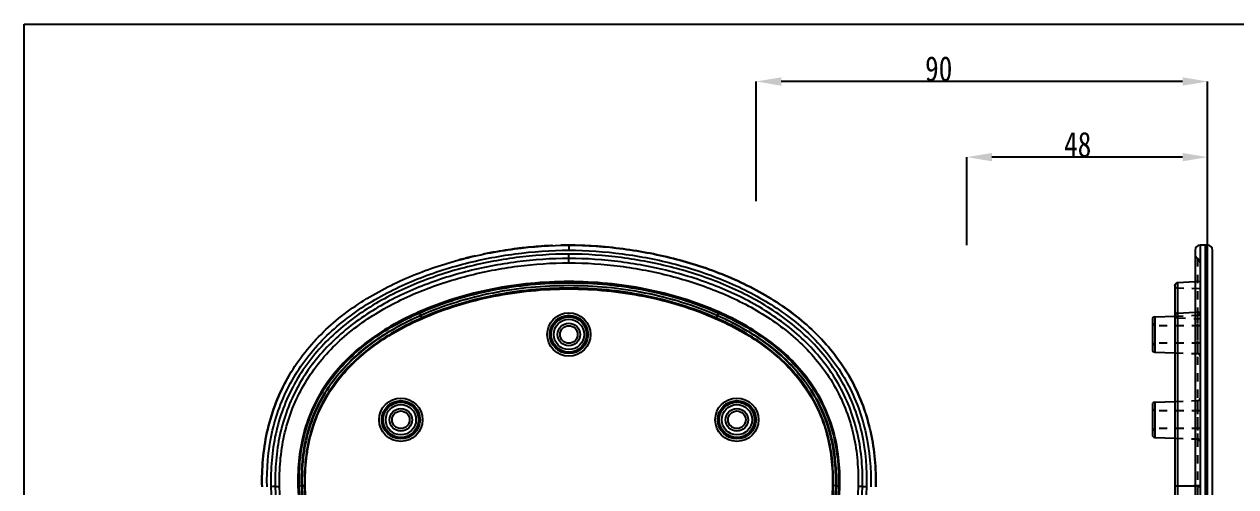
# Model space of a CAD drawing. Header units: millimetres. Extents: x 629 to 2024, y -4394 to 1386.
# Drawn here: x 988.3 to 1229.9, y 160 to 252.2 of the extents above; entities that cross this region are included whole.
import ezdxf

# ---------------------------------------------------------------- set-up
doc = ezdxf.new("R2010")
doc.units = ezdxf.units.MM
doc.header["$LTSCALE"] = 16.335
doc.header["$PDMODE"] = 3
doc.header["$PDSIZE"] = 0.3125
doc.linetypes.add('HIDDEN', pattern=[0.2, 0.1, -0.1])
doc.layers.get('0').update_dxf_attribs({"linetype": 'CONTINUOUS'})
doc.layers.get('Defpoints').update_dxf_attribs({"linetype": 'CONTINUOUS'})
doc.layers.add('DEFAULT_2', color=8, linetype='HIDDEN')
doc.styles.get("Standard").update_dxf_attribs({"font": 'txt', "width": 0.8})
doc.dimstyles.new('副本 ISO-25-1', dxfattribs={"dimtxt": 5, "dimasz": 5, "dimexe": 0, "dimexo": 0, "dimgap": 0, "dimtad": 1, "dimtxsty": 'Standard', "dimcen": 0, "dimclrd": 4, "dimclre": 4, "dimclrt": 6, "dimazin": 0, "dimtfac": 1, "dimtofl": 0, "dimtmove": 0, "dimatfit": 3, "dimfxl": 0, "dimarcsym": 0})

# ---------------------------------------------------------------- blocks, each defined once
blk = doc.blocks.new('*D110')
at = {"color": 4, "linetype": 'Continuous', "lineweight": -2}
for p, q in [((1176.28, 208.12), (1176.28, 225.67)), ((1219.28, 225.67), (1181.28, 225.67)), ((1224.28, 208.12), (1224.28, 225.67))]:
    blk.add_line(p, q, dxfattribs=at)
at = {"color": 4}
for points in [[(1181.28, 226.5), (1181.28, 224.84), (1176.28, 225.67)], [(1219.28, 226.5), (1219.28, 224.84), (1224.28, 225.67)]]:
    blk.add_solid(points, dxfattribs=at)
at = {"layer": 'Defpoints', "color": 0}
for p in [(1176.28, 225.67), (1176.28, 208.12), (1224.28, 208.12)]:
    blk.add_point(p, dxfattribs=at)
at = {"color": 6, "insert": (1198.38, 228.17), "char_height": 5, "attachment_point": 5}
blk.add_mtext('48', dxfattribs=at)
blk = doc.blocks.new('*D111')
at = {"color": 4, "linetype": 'Continuous', "lineweight": -2}
for p, q in [((1134.28, 216.89), (1134.28, 240.75)), ((1219.28, 240.75), (1139.28, 240.75)), ((1224.28, 216.89), (1224.28, 240.75))]:
    blk.add_line(p, q, dxfattribs=at)
at = {"color": 4}
for points in [[(1139.28, 241.58), (1139.28, 239.91), (1134.28, 240.75)], [(1219.28, 241.58), (1219.28, 239.91), (1224.28, 240.75)]]:
    blk.add_solid(points, dxfattribs=at)
at = {"layer": 'Defpoints', "color": 0}
for p in [(1134.28, 240.75), (1134.28, 216.89), (1224.28, 216.89)]:
    blk.add_point(p, dxfattribs=at)
at = {"color": 6, "insert": (1170.67, 243.25), "char_height": 5, "attachment_point": 5}
blk.add_mtext('90', dxfattribs=at)

msp = doc.modelspace()

# ---------------------------------------------------------------- linework, layer by layer
at = {"color": 7, "linetype": 'Continuous'}
for p, q in [((1096.933, 208.118), (1096.933, 207.118)), ((1222.778, 208.118), (1222.778, -17.882)), ((1224.278, 208.118), (1222.778, 208.118)), ((1223.778, 208.118), (1223.778, 66.375)), ((1224.278, -17.882), (1224.278, 208.118)), ((1096.933, 204.618), (1096.933, 206.35)), ((1221.778, 207.118), (1221.778, -16.882)), ((1225.278, -16.882), (1225.278, 207.118)), ((1221.778, 200.813), (1218.252, 200.628)), ((1218.252, 200.628), (1218.252, 0.698)), ((1217.778, 200.129), (1217.778, 1.197)), ((1067.029, 194.818), (1067.325, 194.144)), ((1067.352, 194.081), (1067.617, 193.479)), ((1126.513, 194.081), (1126.248, 193.479)), ((1126.836, 194.818), (1126.54, 194.144)), ((1213.278, 193.35), (1213.278, 187.316)), ((1213.76, 193.85), (1217.783, 193.99)), ((1213.76, 193.85), (1213.76, 186.816)), ((1218.252, 194.601), (1221.778, 194.77)), ((1213.76, 186.816), (1217.778, 186.676)), ((1213.278, 176.35), (1213.278, 170.316)), ((1213.76, 176.85), (1217.778, 176.99)), ((1213.76, 176.85), (1213.76, 169.816)), ((1213.76, 169.816), (1217.778, 169.676)), ((1038.39, 160.016), (1039.256, 160.04)), ((1043.159, 160.165), (1042.922, 160.158)), ((1043.659, 160.182), (1043.159, 160.165)), ((1043.727, 160.184), (1044.226, 160.197)), ((1044.226, 160.197), (1044.384, 160.202)), ((1150.138, 160.179), (1149.481, 160.2)), ((1150.206, 160.177), (1150.706, 160.164)), ((1150.706, 160.164), (1150.943, 160.156)), ((1155.475, 160.017), (1154.609, 160.046)), ((1218.252, 160.164), (1221.778, 160.158))]:
    msp.add_line(p, q, dxfattribs=at)
msp.add_lwpolyline([(988.338, 252.159), (1450.38, 252.159), (1450.38, -54.799), (988.338, -54.799)], close=True)
msp.add_lwpolyline([(1218.252, 200.628), (1218.121, 200.604), (1217.942, 200.5), (1217.821, 200.332), (1217.778, 200.129)], dxfattribs=at)
for centre, radius in [((1096.933, 190.333), 4.315), ((1096.933, 190.333), 3.815), ((1096.933, 190.333), 3.517), ((1096.933, 190.333), 3.017), ((1096.933, 190.333), 2.25), ((1096.933, 190.333), 1.75), ((1063.433, 173.333), 4.315), ((1063.433, 173.333), 3.815), ((1063.433, 173.333), 3.517), ((1063.433, 173.333), 3.017), ((1130.433, 173.333), 4.315), ((1130.433, 173.333), 3.815), ((1130.433, 173.333), 3.517), ((1130.433, 173.333), 3.017), ((1063.433, 173.333), 2.25), ((1063.433, 173.333), 1.75), ((1130.433, 173.333), 2.25), ((1130.433, 173.333), 1.75)]:
    msp.add_circle(centre, radius, dxfattribs=at)
for centre, radius, start, end in [((1097.318, 123.612), 84.517, 93.68146, 96.40789), ((1096.902, 129.314), 78.804, 86.31057, 89.9779), ((1222.778, 207.118), 1, 90, 179.99939), ((1224.278, 207.118), 1, 0.00066, 90), ((1096.88, 123.585), 84.474, 104.14273, 105.03446), ((1097.838, 118.913), 89.245, 97.2618, 100.29433), ((1213.778, 193.35), 0.5, 92, 180), ((1213.778, 187.316), 0.5, 180, 268), ((1213.778, 176.35), 0.5, 92, 180), ((1213.778, 170.316), 0.5, 180, 268)]:
    msp.add_arc(centre, radius, start, end, dxfattribs=at)
for points, knots in [([(1035.757, 159.937), (1035.658, 163.579), (1036.11, 169.081), (1038.157, 176.123), (1040.422, 181.138), (1043.383, 185.775), (1048.143, 191.345), (1055.311, 197.065), (1065.034, 202.079), (1075.38, 205.518), (1086.064, 207.599), (1093.305, 208.118), (1096.933, 208.118)], [0, 0, 0, 0, 0.125, 0.1875, 0.25, 0.3125, 0.375, 0.5, 0.625, 0.75, 0.875, 1, 1, 1, 1]), ([(1096.933, 208.118), (1100.56, 208.118), (1107.801, 207.599), (1118.485, 205.518), (1128.832, 202.079), (1138.555, 197.065), (1145.723, 191.344), (1150.482, 185.775), (1153.444, 181.138), (1155.708, 176.122), (1157.755, 169.08), (1158.207, 163.579), (1158.108, 159.937)], [0, 0, 0, 0, 0.125, 0.25, 0.375, 0.5, 0.625, 0.6875, 0.75, 0.8125, 0.875, 1, 1, 1, 1]), ([(1158.111, 160.08), (1158.199, 163.675), (1157.743, 169.127), (1155.71, 176.123), (1153.444, 181.138), (1150.482, 185.774), (1145.722, 191.343), (1138.554, 197.065), (1128.832, 202.079), (1118.485, 205.518), (1109.453, 207.277), (1103.912, 207.83), (1101.973, 207.955)], [0, 0, 0, 0, 0.1311815, 0.1976436, 0.2641058, 0.3305679, 0.39703, 0.5299543, 0.6628785, 0.7958028, 0.9287271, 1, 1, 1, 1]), ([(1036.757, 159.969), (1036.66, 163.528), (1037.104, 168.922), (1039.099, 175.777), (1041.305, 180.663), (1044.191, 185.18), (1047.673, 189.255), (1051.645, 192.857), (1057.445, 197.038), (1065.429, 201.156), (1075.637, 204.548), (1086.194, 206.605), (1093.355, 207.118), (1096.933, 207.118)], [0, 0, 0, 0, 0.1246956, 0.1870798, 0.2494322, 0.311782, 0.3741715, 0.4365986, 0.499122, 0.6241628, 0.7493914, 0.8747156, 1, 1, 1, 1]), ([(1096.933, 206.35), (1093.422, 206.35), (1086.396, 205.85), (1076.031, 203.851), (1065.994, 200.546), (1058.117, 196.541), (1052.372, 192.454), (1048.424, 188.919), (1044.952, 184.908), (1042.063, 180.453), (1039.85, 175.624), (1038.356, 170.53), (1037.572, 165.284), (1037.477, 161.751), (1037.525, 159.99)], [0, 0, 0, 0, 0.1246995, 0.2493905, 0.3741328, 0.4989727, 0.561545, 0.6241264, 0.6867679, 0.7494378, 0.8121163, 0.8747762, 0.937403, 1, 1, 1, 1]), ([(1096.933, 205.484), (1093.46, 205.484), (1086.507, 204.989), (1076.255, 203.011), (1066.338, 199.748), (1058.569, 195.798), (1052.918, 191.779), (1049.047, 188.314), (1045.648, 184.39), (1042.825, 180.036), (1040.664, 175.321), (1039.204, 170.341), (1038.437, 165.206), (1038.343, 161.744), (1038.39, 160.015)], [0, 0, 0, 0, 0.1254153, 0.250892, 0.3762529, 0.5013553, 0.5638664, 0.6262463, 0.6885501, 0.7507849, 0.8129949, 0.8752343, 0.9375583, 1, 1, 1, 1]), ([(1096.933, 207.118), (1100.51, 207.118), (1107.672, 206.605), (1118.229, 204.548), (1128.438, 201.155), (1136.422, 197.037), (1142.222, 192.856), (1146.194, 189.253), (1149.676, 185.178), (1152.561, 180.66), (1154.767, 175.774), (1156.762, 168.918), (1157.205, 163.524), (1157.108, 159.965)], [0, 0, 0, 0, 0.1252866, 0.2506109, 0.3758401, 0.5008824, 0.5634063, 0.6258335, 0.6882231, 0.7505726, 0.8129246, 0.8753078, 1, 1, 1, 1]), ([(1156.341, 159.991), (1156.436, 163.508), (1156.005, 168.844), (1154.015, 175.624), (1151.802, 180.454), (1148.913, 184.909), (1145.44, 188.919), (1141.492, 192.454), (1135.748, 196.541), (1127.871, 200.546), (1117.834, 203.851), (1107.469, 205.85), (1100.443, 206.35), (1096.933, 206.35)], [0, 0, 0, 0, 0.1250224, 0.1876969, 0.2503899, 0.3130744, 0.3757307, 0.4383265, 0.5009128, 0.6257808, 0.7505512, 0.8752712, 1, 1, 1, 1]), ([(1155.475, 160.018), (1155.522, 161.746), (1155.428, 165.208), (1154.661, 170.343), (1153.201, 175.322), (1151.039, 180.038), (1148.216, 184.391), (1144.817, 188.315), (1140.946, 191.78), (1135.295, 195.799), (1127.527, 199.748), (1117.61, 203.012), (1107.357, 204.989), (1100.405, 205.484), (1096.933, 205.484)], [0, 0, 0, 0, 0.0624431, 0.1247671, 0.1870065, 0.2492164, 0.3114514, 0.3737555, 0.4361353, 0.4986459, 0.6237475, 0.7491076, 0.8745844, 1, 1, 1, 1]), ([(1039.256, 160.04), (1039.21, 161.741), (1039.302, 165.148), (1040.061, 170.203), (1041.508, 175.104), (1043.653, 179.742), (1046.453, 184.015), (1049.818, 187.86), (1053.645, 191.249), (1059.22, 195.172), (1066.87, 199.023), (1076.62, 202.205), (1086.693, 204.134), (1093.521, 204.618), (1096.933, 204.618)], [0, 0, 0, 0, 0.0624842, 0.1248732, 0.1872143, 0.2495244, 0.3118438, 0.3742096, 0.4366176, 0.4991284, 0.6241657, 0.7494021, 0.874723, 1, 1, 1, 1]), ([(1096.933, 204.618), (1100.343, 204.618), (1107.172, 204.134), (1117.244, 202.206), (1126.994, 199.023), (1134.643, 195.173), (1140.218, 191.25), (1144.045, 187.861), (1147.411, 184.018), (1150.211, 179.744), (1152.356, 175.107), (1153.804, 170.206), (1154.563, 165.152), (1154.655, 161.745), (1154.609, 160.044)], [0, 0, 0, 0, 0.1252767, 0.2505961, 0.3758342, 0.5008727, 0.5633835, 0.6257914, 0.6881572, 0.7504765, 0.8127863, 0.8751272, 0.9375156, 1, 1, 1, 1]), ([(1126.836, 194.818), (1122.157, 196.873), (1114.746, 199.139), (1104.615, 200.619), (1096.933, 200.989), (1089.25, 200.619), (1079.12, 199.139), (1071.708, 196.873), (1067.029, 194.818)], [0, 0, 0, 0, 0.2498119, 0.374902, 0.5, 0.625098, 0.7501881, 1, 1, 1, 1]), ([(1067.124, 194.601), (1071.79, 196.65), (1081.627, 199.657), (1096.933, 201.114), (1112.238, 199.657), (1122.075, 196.65), (1126.741, 194.601)], [0, 0, 0, 0, 0.2500214, 0.5000004, 0.7499792, 1, 1, 1, 1]), ([(1067.325, 194.144), (1071.957, 196.178), (1081.728, 199.165), (1096.933, 200.611), (1112.137, 199.165), (1121.908, 196.178), (1126.54, 194.144)], [0, 0, 0, 0, 0.2499306, 0.5000004, 0.75007, 1, 1, 1, 1]), ([(1126.513, 194.081), (1121.883, 196.114), (1112.121, 199.098), (1096.932, 200.542), (1081.744, 199.098), (1071.982, 196.114), (1067.352, 194.081)], [0, 0, 0, 0, 0.2499914, 0.5000004, 0.7500092, 1, 1, 1, 1]), ([(1126.312, 193.624), (1121.716, 195.642), (1112.02, 198.605), (1096.932, 200.04), (1081.845, 198.605), (1072.149, 195.642), (1067.553, 193.624)], [0, 0, 0, 0, 0.2498992, 0.5000004, 0.7501013, 1, 1, 1, 1]), ([(1067.617, 193.479), (1072.204, 195.494), (1079.471, 197.714), (1089.402, 199.163), (1096.933, 199.524), (1104.463, 199.163), (1114.395, 197.714), (1121.661, 195.494), (1126.248, 193.479)], [0, 0, 0, 0, 0.24983, 0.3749113, 0.5, 0.6250887, 0.75017, 1, 1, 1, 1]), ([(1067.029, 194.818), (1063.592, 193.309), (1058.607, 190.559), (1052.83, 185.725), (1049.083, 181.482), (1046.119, 176.653), (1044.088, 171.363), (1043.012, 165.806), (1042.872, 162.036), (1042.922, 160.158)], [0, 0, 0, 0, 0.2498218, 0.3748836, 0.4999125, 0.6249141, 0.749914, 0.874939, 1, 1, 1, 1]), ([(1043.159, 160.165), (1043.11, 162.031), (1043.249, 165.779), (1044.319, 171.307), (1046.344, 176.571), (1049.299, 181.374), (1053.031, 185.589), (1058.771, 190.379), (1063.717, 193.104), (1067.124, 194.601)], [0, 0, 0, 0, 0.1250256, 0.250197, 0.3754359, 0.5006559, 0.6257863, 0.7507804, 1, 1, 1, 1]), ([(1043.658, 160.181), (1043.609, 162.024), (1043.746, 165.72), (1044.801, 171.168), (1046.794, 176.351), (1049.704, 181.078), (1053.383, 185.233), (1059.057, 189.967), (1063.951, 192.662), (1067.325, 194.144)], [0, 0, 0, 0, 0.1251048, 0.2500879, 0.3749669, 0.4998375, 0.6248133, 0.7499035, 1, 1, 1, 1]), ([(1067.352, 194.081), (1063.993, 192.606), (1059.116, 189.922), (1053.455, 185.206), (1049.775, 181.06), (1046.862, 176.336), (1044.868, 171.155), (1043.814, 165.712), (1043.678, 162.022), (1043.727, 160.184)], [0, 0, 0, 0, 0.2495014, 0.3745219, 0.4996076, 0.6247352, 0.7498662, 0.8749696, 1, 1, 1, 1]), ([(1067.553, 193.624), (1064.227, 192.163), (1059.402, 189.509), (1053.807, 184.849), (1050.18, 180.763), (1047.313, 176.113), (1045.35, 171.014), (1044.312, 165.651), (1044.178, 162.012), (1044.226, 160.197)], [0, 0, 0, 0, 0.2504057, 0.3755247, 0.5004513, 0.6252232, 0.7499813, 0.8748884, 1, 1, 1, 1]), ([(1044.384, 160.202), (1044.336, 162.008), (1044.47, 165.632), (1045.503, 170.977), (1047.464, 176.062), (1050.328, 180.698), (1053.947, 184.764), (1059.517, 189.393), (1064.313, 192.028), (1067.617, 193.479)], [0, 0, 0, 0, 0.1250437, 0.2500875, 0.3751095, 0.5001338, 0.6251719, 0.7502206, 1, 1, 1, 1]), ([(1126.248, 193.479), (1129.553, 192.028), (1134.348, 189.392), (1139.918, 184.764), (1143.537, 180.697), (1146.402, 176.062), (1148.362, 170.976), (1149.395, 165.631), (1149.53, 162.007), (1149.481, 160.201)], [0, 0, 0, 0, 0.2497799, 0.3748287, 0.4998669, 0.6248912, 0.749913, 0.8749565, 1, 1, 1, 1]), ([(1149.639, 160.196), (1149.687, 162.011), (1149.553, 165.65), (1148.516, 171.013), (1146.553, 176.112), (1143.685, 180.763), (1140.059, 184.848), (1134.463, 189.509), (1129.638, 192.163), (1126.312, 193.624)], [0, 0, 0, 0, 0.1251129, 0.25002, 0.3747783, 0.4995503, 0.6244768, 0.7495957, 1, 1, 1, 1]), ([(1150.138, 160.18), (1150.188, 162.019), (1150.051, 165.709), (1148.998, 171.152), (1147.004, 176.334), (1144.091, 181.059), (1140.411, 185.205), (1134.749, 189.922), (1129.873, 192.606), (1126.513, 194.081)], [0, 0, 0, 0, 0.1250318, 0.2501349, 0.375266, 0.5003938, 0.6254796, 0.7505001, 1, 1, 1, 1]), ([(1126.54, 194.144), (1129.914, 192.662), (1134.808, 189.966), (1140.483, 185.232), (1144.162, 181.077), (1147.072, 176.349), (1149.065, 171.166), (1150.119, 165.717), (1150.256, 162.02), (1150.206, 160.178)], [0, 0, 0, 0, 0.2500981, 0.3751881, 0.5001628, 0.6250324, 0.7499115, 0.8748957, 1, 1, 1, 1]), ([(1126.741, 194.601), (1130.148, 193.104), (1135.094, 190.379), (1140.835, 185.589), (1144.567, 181.373), (1147.522, 176.571), (1149.547, 171.306), (1150.616, 165.778), (1150.756, 162.03), (1150.706, 160.164)], [0, 0, 0, 0, 0.2492208, 0.3742145, 0.499344, 0.6245634, 0.7498021, 0.8749746, 1, 1, 1, 1]), ([(1150.943, 160.157), (1150.993, 162.035), (1150.853, 165.805), (1149.778, 171.363), (1147.746, 176.653), (1144.783, 181.482), (1141.035, 185.725), (1135.258, 190.559), (1130.273, 193.309), (1126.836, 194.818)], [0, 0, 0, 0, 0.1250608, 0.2500859, 0.375086, 0.5000879, 0.6251169, 0.7501786, 1, 1, 1, 1]), ([(1218.252, 194.601), (1218.191, 194.598), (1218.068, 194.568), (1217.861, 194.443), (1217.778, 194.258), (1217.778, 194.144)], [0, 0, 0, 0, 0.2549226, 0.5188967, 1, 1, 1, 1]), ([(1041.713, 183.096), (1041.301, 182.434), (1039.988, 180.179), (1038.155, 176.123), (1036.108, 169.081), (1035.658, 163.579), (1035.757, 159.938)], [0, 0, 0, 0, 0.0962531, 0.3221898, 0.5481266, 1, 1, 1, 1]), ([(1038.39, 160.015), (1038.337, 160.014), (1038.049, 160.004), (1037.76, 159.997), (1037.525, 159.99)], [0, 0, 0, 0, 0.1834596, 1, 1, 1, 1]), ([(1037.525, 159.99), (1037.786, 152.14), (1038.556, 136.445), (1040.464, 116.888), (1042.751, 101.339), (1044.879, 89.743), (1047.453, 78.236), (1049.533, 70.652), (1050.689, 66.895)], [0, 0, 0, 0, 0.2499217, 0.4998804, 0.6248896, 0.7499051, 0.8749366, 1, 1, 1, 1]), ([(1038.39, 160.015), (1038.651, 152.177), (1039.419, 136.511), (1041.324, 116.992), (1043.605, 101.48), (1045.728, 89.917), (1048.293, 78.448), (1050.365, 70.891), (1051.517, 67.15)], [0, 0, 0, 0, 0.2501649, 0.5002137, 0.6252167, 0.7501928, 0.8751358, 1, 1, 1, 1]), ([(1052.344, 67.405), (1051.195, 71.138), (1049.128, 78.679), (1046.57, 90.122), (1044.454, 101.658), (1042.18, 117.131), (1040.282, 136.599), (1039.516, 152.223), (1039.256, 160.04)], [0, 0, 0, 0, 0.1249191, 0.2498869, 0.3748734, 0.499877, 0.7499008, 1, 1, 1, 1]), ([(1042.922, 160.158), (1043.27, 149.729), (1044.026, 135.825), (1045.453, 121.984), (1045.858, 118.529)], [0, 0, 0, 0, 0.7499778, 1, 1, 1, 1]), ([(1046.093, 118.556), (1045.689, 122.01), (1044.263, 135.845), (1043.507, 149.742), (1043.159, 160.165)], [0, 0, 0, 0, 0.2500385, 1, 1, 1, 1]), ([(1046.589, 118.615), (1045.378, 128.962), (1044.334, 142.829), (1043.774, 156.709), (1043.659, 160.181)], [0, 0, 0, 0, 0.7499296, 1, 1, 1, 1]), ([(1043.727, 160.184), (1044.073, 149.772), (1044.829, 135.891), (1046.253, 122.072), (1046.657, 118.622)], [0, 0, 0, 0, 0.7499817, 1, 1, 1, 1]), ([(1044.226, 160.197), (1044.342, 156.729), (1044.901, 142.866), (1045.943, 129.015), (1047.153, 118.681)], [0, 0, 0, 0, 0.2500907, 1, 1, 1, 1]), ([(1047.31, 118.699), (1046.907, 122.143), (1045.483, 135.943), (1044.73, 149.805), (1044.384, 160.202)], [0, 0, 0, 0, 0.2500222, 1, 1, 1, 1]), ([(1154.609, 160.044), (1154.349, 152.227), (1153.583, 136.602), (1151.685, 117.133), (1149.411, 101.66), (1147.295, 90.123), (1144.737, 78.679), (1142.67, 71.138), (1141.521, 67.405)], [0, 0, 0, 0, 0.2500991, 0.500123, 0.6251265, 0.7501131, 0.8750809, 1, 1, 1, 1]), ([(1142.348, 67.15), (1143.5, 70.891), (1145.572, 78.449), (1148.137, 89.918), (1150.26, 101.481), (1152.541, 116.993), (1154.446, 136.512), (1155.214, 152.179), (1155.475, 160.018)], [0, 0, 0, 0, 0.1248643, 0.2498073, 0.3747834, 0.4997864, 0.7498351, 1, 1, 1, 1]), ([(1143.176, 66.895), (1144.332, 70.652), (1146.412, 78.236), (1148.986, 89.744), (1151.114, 101.34), (1153.401, 116.888), (1155.31, 136.446), (1156.079, 152.141), (1156.341, 159.991)], [0, 0, 0, 0, 0.1250635, 0.250095, 0.3751105, 0.5001197, 0.7500783, 1, 1, 1, 1]), ([(1149.481, 160.201), (1149.135, 149.804), (1148.382, 135.942), (1146.958, 122.143), (1146.555, 118.699)], [0, 0, 0, 0, 0.7499778, 1, 1, 1, 1]), ([(1146.712, 118.681), (1147.922, 129.015), (1148.964, 142.865), (1149.523, 156.728), (1149.639, 160.196)], [0, 0, 0, 0, 0.7499093, 1, 1, 1, 1]), ([(1147.208, 118.622), (1147.612, 122.072), (1149.036, 135.889), (1149.792, 149.769), (1150.138, 160.18)], [0, 0, 0, 0, 0.2500186, 1, 1, 1, 1]), ([(1150.206, 160.178), (1150.091, 156.706), (1149.531, 142.827), (1148.487, 128.961), (1147.276, 118.615)], [0, 0, 0, 0, 0.2500705, 1, 1, 1, 1]), ([(1150.706, 160.164), (1150.358, 149.741), (1149.602, 135.844), (1148.176, 122.01), (1147.772, 118.556)], [0, 0, 0, 0, 0.7499615, 1, 1, 1, 1]), ([(1148.007, 118.529), (1148.412, 121.984), (1149.839, 135.825), (1150.595, 149.728), (1150.943, 160.157)], [0, 0, 0, 0, 0.2500222, 1, 1, 1, 1]), ([(1155.475, 160.018), (1155.528, 160.016), (1155.816, 160.008), (1156.105, 159.998), (1156.341, 159.991)], [0, 0, 0, 0, 0.1834595, 1, 1, 1, 1]), ([(1217.778, 160.177), (1217.778, 160.177), (1217.782, 160.176), (1217.787, 160.175), (1217.799, 160.174), (1217.822, 160.172), (1217.861, 160.17), (1217.92, 160.168), (1217.993, 160.166), (1218.105, 160.165), (1218.192, 160.164), (1218.252, 160.164)], [0, 0, 0, 0, 0.0052789, 0.0194283, 0.0426202, 0.0747732, 0.1655044, 0.2906539, 0.4474188, 0.6257831, 1, 1, 1, 1])]:
    msp.add_open_spline(points, degree=3, knots=knots, dxfattribs=at)
at = {"layer": 'DEFAULT_2', "color": 8, "linetype": 'HIDDEN'}
for p, q in [((1222.278, 205.484), (1222.278, -15.248)), ((1222.778, 200.866), (1221.778, 200.813)), ((1218.26, 199.561), (1218.26, 44.296)), ((1222.778, 199.404), (1218.26, 199.561)), ((1217.783, 193.99), (1222.295, 194.148)), ((1218.26, 193.624), (1222.778, 193.479)), ((1221.778, 194.77), (1222.778, 194.818)), ((1222.295, 194.148), (1222.295, 186.518)), ((1213.778, 192.083), (1213.278, 192.583)), ((1213.778, 192.083), (1213.778, 188.583)), ((1222.778, 192.083), (1213.778, 192.083)), ((1213.778, 188.583), (1213.278, 188.083)), ((1222.778, 188.583), (1213.778, 188.583)), ((1217.778, 186.676), (1222.295, 186.518)), ((1217.778, 176.99), (1222.295, 177.148)), ((1222.295, 177.148), (1222.295, 169.518)), ((1213.778, 175.083), (1213.278, 175.583)), ((1213.778, 175.083), (1213.778, 171.583)), ((1222.778, 175.083), (1213.778, 175.083)), ((1213.778, 171.583), (1213.278, 171.083)), ((1222.778, 171.583), (1213.778, 171.583)), ((1217.778, 169.676), (1222.295, 169.518)), ((1218.26, 160.197), (1222.778, 160.202)), ((1221.778, 160.158), (1222.778, 160.158))]:
    msp.add_line(p, q, dxfattribs=at)
msp.add_lwpolyline([(1218.26, 199.561), (1218.125, 199.585), (1217.944, 199.688), (1217.821, 199.857), (1217.778, 200.061)], dxfattribs=at)
for centre, radius, start, end in [((1096.963, 129.313), 78.805, 90.02217, 93.6899), ((1097.081, 122.788), 85.296, 103.02394, 104.14275), ((1097.375, 121.494), 86.623, 100.59676, 103.02053), ((1097.572, 120.476), 87.659, 100.306, 100.60096), ((1097.715, 119.899), 88.251, 96.39498, 97.26372), ((1222.778, 206.35), 1, 179.99837, 239.99949), ((1221.778, 204.618), 1, 0.00046, 59.99927), ((1222.278, 194.648), 0.5, 272, 0), ((1222.278, 186.018), 0.5, 0, 88), ((1222.278, 177.648), 0.5, 272, 0), ((1222.278, 169.018), 0.5, 0, 88), ((1108.381, 161.29), 49.745, 358.44063, 358.60568)]:
    msp.add_arc(centre, radius, start, end, dxfattribs=at)
for points, knots in [([(1218.26, 193.624), (1218.199, 193.626), (1218.074, 193.654), (1217.863, 193.778), (1217.778, 193.965), (1217.778, 194.081)], [0, 0, 0, 0, 0.2548328, 0.5190767, 1, 1, 1, 1]), ([(1217.778, 160.184), (1217.778, 160.185), (1217.782, 160.185), (1217.788, 160.187), (1217.8, 160.188), (1217.823, 160.19), (1217.863, 160.191), (1217.923, 160.193), (1217.997, 160.195), (1218.111, 160.197), (1218.2, 160.197), (1218.26, 160.197)], [0, 0, 0, 0, 0.0052991, 0.0195215, 0.0428228, 0.0751144, 0.1661833, 0.2917102, 0.4488098, 0.6272628, 1, 1, 1, 1]), ([(1217.778, 160.179), (1217.778, 160.18), (1217.782, 160.181), (1217.788, 160.183), (1217.8, 160.184), (1217.823, 160.186), (1217.863, 160.189), (1217.923, 160.191), (1217.997, 160.193), (1218.111, 160.195), (1218.2, 160.196), (1218.26, 160.196)], [0, 0, 0, 0, 0.0055899, 0.0199159, 0.0432707, 0.0755892, 0.1666597, 0.2921365, 0.449149, 0.6274951, 1, 1, 1, 1]), ([(1217.778, 160.182), (1217.778, 160.181), (1217.782, 160.18), (1217.788, 160.179), (1217.799, 160.177), (1217.822, 160.175), (1217.861, 160.173), (1217.92, 160.17), (1217.993, 160.168), (1218.105, 160.166), (1218.192, 160.165), (1218.252, 160.165)], [0, 0, 0, 0, 0.0055867, 0.0198551, 0.043112, 0.0753007, 0.1660436, 0.2911477, 0.4478218, 0.6260642, 1, 1, 1, 1]), ([(1222.278, 160.018), (1222.209, 160.017), (1222.111, 160.015), (1221.989, 160.011), (1221.916, 160.007), (1221.86, 160.003), (1221.815, 160), (1221.795, 159.996), (1221.778, 159.994), (1221.778, 159.991)], [0, 0, 0, 0, 0.4125553, 0.5848826, 0.7298669, 0.845373, 0.9294535, 0.9809567, 1, 1, 1, 1]), ([(1222.278, 160.015), (1222.209, 160.014), (1222.111, 160.012), (1221.989, 160.008), (1221.916, 160.005), (1221.86, 160.001), (1221.815, 159.999), (1221.795, 159.994), (1221.778, 159.993), (1221.778, 159.99)], [0, 0, 0, 0, 0.4128779, 0.5853215, 0.7303798, 0.8459112, 0.9299598, 0.9813438, 1, 1, 1, 1]), ([(1222.278, 160.017), (1222.346, 160.018), (1222.443, 160.021), (1222.565, 160.025), (1222.639, 160.029), (1222.696, 160.033), (1222.74, 160.036), (1222.761, 160.041), (1222.778, 160.043), (1222.778, 160.046)], [0, 0, 0, 0, 0.406177, 0.58128, 0.7297035, 0.8464155, 0.9302794, 0.9812231, 1, 1, 1, 1]), ([(1222.278, 160.016), (1222.346, 160.017), (1222.443, 160.019), (1222.565, 160.023), (1222.638, 160.026), (1222.697, 160.029), (1222.738, 160.032), (1222.764, 160.035), (1222.774, 160.037), (1222.778, 160.039), (1222.778, 160.04)], [0, 0, 0, 0, 0.4065105, 0.5817359, 0.7302379, 0.8469691, 0.9307729, 0.9815261, 0.99459, 1, 1, 1, 1])]:
    msp.add_open_spline(points, degree=3, knots=knots, dxfattribs=at)
msp.add_open_spline([(1217.789, 193.989), (1217.782, 194.019), (1217.778, 194.05), (1217.778, 194.081)], degree=3, dxfattribs=at)

# ---------------------------------------------------------------- dimensions: what is measured, and where the dimension line sits
for base, p1, p2, picture, middle in [((1134.278, 240.747), (1224.278, 216.894), (1134.278, 216.894), '*D111', (1170.668, 240.747)), ((1176.278, 225.67), (1224.278, 208.118), (1176.278, 208.118), '*D110', (1198.381, 225.67))]:
    dim = msp.add_linear_dim(base=base, p1=p1, p2=p2, dimstyle='副本 ISO-25-1', override={"dimfxl": 1.25, "dimarcsym": 1})
    dim.commit()
    dim.dimension.update_dxf_attribs({"geometry": picture, "text_midpoint": middle, "dimtype": 160})

doc.saveas('drawing.dxf')
